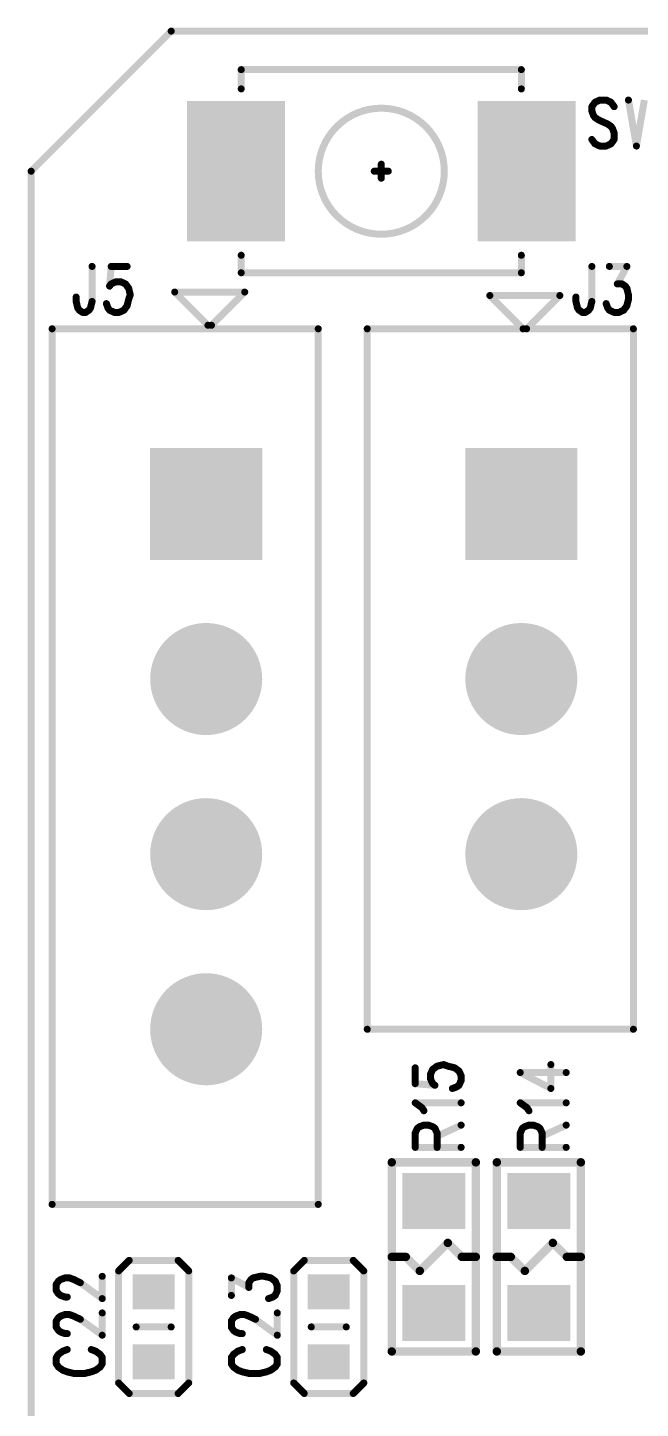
# Model space of a CAD drawing. Extents: x 100 to 126.1, y 97.2 to 170.
# Drawn here: x 99.95 to 108.7, y 150.34 to 170.05 of the extents above; entities that cross this region are included whole.
import ezdxf

# ---------------------------------------------------------------- set-up
doc = ezdxf.new("R2010")
doc.units = 0
doc.layers.get('0').update_dxf_attribs({"linetype": 'CONTINUOUS'})
doc.layers.add('MASK-TOP_PHO', color=10, linetype='CONTINUOUS')
doc.layers.add('SILK-TOP_PHO', color=9, linetype='CONTINUOUS')

# ---------------------------------------------------------------- blocks, each defined once
blk = doc.blocks.new('ROUND_1')
at = {"const_width": 0.050038}
blk.add_lwpolyline([(-0.025018, 0, 1), (0.025018, 0, 1)], format="xyb", close=True, dxfattribs=at)
blk = doc.blocks.new('ROUND_114')
at = {"const_width": 0.059944}
blk.add_lwpolyline([(-0.029972, 0, 1), (0.029972, 0, 1)], format="xyb", close=True, dxfattribs=at)
blk = doc.blocks.new('SQUARE_28')
blk.add_solid([(0.799972, 0.799972), (0.799972, -0.799972), (-0.799972, 0.799972), (-0.799972, -0.799972)])
blk = doc.blocks.new('ROUND_49')
at = {"const_width": 0.799972}
blk.add_lwpolyline([(-0.399986, 0, 1), (0.399986, 0, 1)], format="xyb", close=True, dxfattribs=at)
blk = doc.blocks.new('SQUARE_16')
blk.add_solid([(0.250062, 0.250062), (0.250062, -0.250062), (-0.250062, 0.250062), (-0.250062, -0.250062)])
blk = doc.blocks.new('SQUARE_132')
blk.add_solid([(0.700024, 0.700024), (0.700024, -0.700024), (-0.700024, 0.700024), (-0.700024, -0.700024)])
blk = doc.blocks.new('SQUARE_161')
blk.add_solid([(0.40005, 0.40005), (0.40005, -0.40005), (-0.40005, 0.40005), (-0.40005, -0.40005)])

msp = doc.modelspace()

# ---------------------------------------------------------------- linework, layer by layer
at = {"layer": 'MASK-TOP_PHO'}
for points, const_width in [([(102.00005, 169.999914), (100.000054, 167.999918)], 0.100076), ([(124.000006, 169.999914), (102.00005, 169.999914)], 0.100076), ([(102.925118, 167.699944), (102.925118, 168.299892)], 1.400048), ([(107.07497, 167.699944), (107.07497, 168.299892)], 1.400048), ([(100.000054, 167.999918), (100.000054, 102.00005)], 0.100076), ([(105.700068, 153.299922), (105.79989, 153.299922)], 0.8001), ([(107.199938, 153.299922), (107.300014, 153.299922)], 0.8001), ([(101.799898, 151.99995), (101.700076, 151.99995)], 0.500124), ([(104.30002, 151.99995), (104.199944, 151.99995)], 0.500124), ([(105.700068, 151.699976), (105.79989, 151.699976)], 0.8001), ([(107.199938, 151.699976), (107.300014, 151.699976)], 0.8001), ([(101.799898, 150.999952), (101.700076, 150.999952)], 0.500124), ([(104.30002, 150.999952), (104.199944, 150.999952)], 0.500124)]:
    msp.add_lwpolyline(points, dxfattribs=dict(at, const_width=const_width))
at = {"layer": 'SILK-TOP_PHO'}
for points, const_width in [([(102.00005, 169.999914), (100.000054, 167.999918)], 0.100076), ([(124.000006, 169.999914), (102.00005, 169.999914)], 0.100076), ([(103.000048, 169.174922), (103.000048, 169.450004)], 0.100076), ([(103.000048, 169.450004), (107.00004, 169.450004)], 0.100076), ([(107.00004, 169.450004), (107.00004, 169.174922)], 0.100076), ([(108.052362, 168.984422), (108.006896, 168.921938)], 0.100076), ([(108.006896, 168.921938), (108.006896, 168.859454)], 0.100076), ([(108.120434, 169.015664), (108.052362, 168.984422)], 0.100076), ([(108.211366, 169.015664), (108.120434, 169.015664)], 0.100076), ([(108.279438, 168.984422), (108.211366, 169.015664)], 0.100076), ([(108.324904, 168.921938), (108.279438, 168.984422)], 0.100076), ([(108.529628, 169.015664), (108.643166, 168.359328)], 0.100076), ([(108.756704, 169.015664), (108.643166, 168.359328)], 0.100076), ([(108.006896, 168.859454), (108.029502, 168.79697)], 0.100076), ([(108.029502, 168.79697), (108.052362, 168.765728)], 0.100076), ([(108.052362, 168.765728), (108.097828, 168.734486)], 0.100076), ([(108.097828, 168.734486), (108.233972, 168.672002)], 0.100076), ([(108.233972, 168.672002), (108.279438, 168.640506)], 0.100076), ([(108.279438, 168.640506), (108.302298, 168.609264)], 0.100076), ([(108.302298, 168.609264), (108.324904, 168.54678)], 0.100076), ([(108.324904, 168.54678), (108.324904, 168.453054)], 0.100076), ([(108.052362, 168.39057), (108.006896, 168.453054)], 0.100076), ([(108.120434, 168.359328), (108.052362, 168.39057)], 0.100076), ([(108.211366, 168.359328), (108.120434, 168.359328)], 0.100076), ([(108.279438, 168.39057), (108.211366, 168.359328)], 0.100076), ([(108.324904, 168.453054), (108.279438, 168.39057)], 0.100076), ([(105.000044, 168.099994), (105.000044, 167.900096)], 0.100076), ([(100.000054, 167.999918), (100.000054, 102.00005)], 0.100076), ([(104.899968, 167.999918), (105.10012, 167.999918)], 0.100076), ([(103.000048, 166.800022), (103.000048, 166.550086)], 0.100076), ([(107.00004, 166.550086), (107.00004, 166.800022)], 0.100076), ([(100.870512, 166.64051), (100.870512, 166.140638)], 0.100076), ([(101.143308, 166.64051), (101.120448, 166.359332)], 0.100076), ([(101.370384, 166.64051), (101.143308, 166.64051)], 0.100076), ([(103.000048, 166.550086), (107.00004, 166.550086)], 0.100076), ([(108.006896, 166.64051), (108.006896, 166.140638)], 0.100076), ([(108.256832, 166.64051), (108.506768, 166.64051)], 0.100076), ([(108.506768, 166.64051), (108.37037, 166.390574)], 0.100076), ([(101.120448, 166.359332), (101.143308, 166.390574)], 0.100076), ([(101.143308, 166.390574), (101.21138, 166.421816)], 0.100076), ([(101.21138, 166.421816), (101.279452, 166.421816)], 0.100076), ([(101.279452, 166.421816), (101.347778, 166.390574)], 0.100076), ([(101.347778, 166.390574), (101.393244, 166.32809)], 0.100076), ([(101.393244, 166.32809), (101.41585, 166.234364)], 0.100076), ([(108.37037, 166.390574), (108.438696, 166.390574)], 0.100076), ([(108.438696, 166.390574), (108.484162, 166.359332)], 0.100076), ([(108.484162, 166.359332), (108.506768, 166.32809)], 0.100076), ([(108.506768, 166.32809), (108.529628, 166.234364)], 0.100076), ([(100.643182, 166.140638), (100.643182, 166.203122)], 0.100076), ([(100.665788, 166.046912), (100.643182, 166.140638)], 0.100076), ([(100.870512, 166.140638), (100.847652, 166.046912)], 0.100076), ([(101.393244, 166.17188), (101.370384, 166.078154)], 0.100076), ([(101.41585, 166.234364), (101.393244, 166.17188)], 0.100076), ([(102.525068, 165.800024), (102.050088, 166.275004)], 0.100076), ([(102.050088, 166.275004), (103.050086, 166.275004)], 0.100076), ([(103.050086, 166.275004), (102.575106, 165.800024)], 0.100076), ([(107.024932, 165.749986), (106.549952, 166.224966)], 0.100076), ([(106.549952, 166.224966), (107.54995, 166.224966)], 0.100076), ([(107.54995, 166.224966), (107.07497, 165.749986)], 0.100076), ([(107.779566, 166.140638), (107.779566, 166.203122)], 0.100076), ([(107.802172, 166.046912), (107.779566, 166.140638)], 0.100076), ([(108.006896, 166.140638), (107.984036, 166.046912)], 0.100076), ([(108.529628, 166.17188), (108.506768, 166.078154)], 0.100076), ([(108.529628, 166.234364), (108.529628, 166.17188)], 0.100076), ([(100.688648, 166.01567), (100.665788, 166.046912)], 0.100076), ([(100.734114, 165.984428), (100.688648, 166.01567)], 0.100076), ([(100.77958, 165.984428), (100.734114, 165.984428)], 0.100076), ([(100.825046, 166.01567), (100.77958, 165.984428)], 0.100076), ([(100.847652, 166.046912), (100.825046, 166.01567)], 0.100076), ([(101.097842, 166.046912), (101.074982, 166.109396)], 0.100076), ([(101.120448, 166.01567), (101.097842, 166.046912)], 0.100076), ([(101.18852, 165.984428), (101.120448, 166.01567)], 0.100076), ([(101.256846, 165.984428), (101.18852, 165.984428)], 0.100076), ([(101.324918, 166.01567), (101.256846, 165.984428)], 0.100076), ([(101.370384, 166.078154), (101.324918, 166.01567)], 0.100076), ([(107.825032, 166.01567), (107.802172, 166.046912)], 0.100076), ([(107.870498, 165.984428), (107.825032, 166.01567)], 0.100076), ([(107.915964, 165.984428), (107.870498, 165.984428)], 0.100076), ([(107.96143, 166.01567), (107.915964, 165.984428)], 0.100076), ([(107.984036, 166.046912), (107.96143, 166.01567)], 0.100076), ([(108.233972, 166.046912), (108.211366, 166.109396)], 0.100076), ([(108.256832, 166.01567), (108.233972, 166.046912)], 0.100076), ([(108.324904, 165.984428), (108.256832, 166.01567)], 0.100076), ([(108.39323, 165.984428), (108.324904, 165.984428)], 0.100076), ([(108.461302, 166.01567), (108.39323, 165.984428)], 0.100076), ([(108.506768, 166.078154), (108.461302, 166.01567)], 0.100076), ([(100.300028, 165.749986), (104.100122, 165.749986)], 0.100076), ([(100.300028, 153.249884), (100.300028, 165.749986)], 0.100076), ([(104.100122, 165.749986), (104.100122, 153.249884)], 0.100076), ([(104.799892, 165.749986), (108.599986, 165.749986)], 0.100076), ([(104.799892, 155.750006), (104.799892, 165.749986)], 0.100076), ([(108.599986, 165.749986), (108.599986, 155.750006)], 0.100076), ([(108.599986, 155.750006), (104.799892, 155.750006)], 0.100076), ([(105.484422, 155.200096), (105.484422, 154.972766)], 0.100076), ([(105.703116, 155.109164), (105.734358, 155.177236)], 0.100076), ([(105.703116, 155.040838), (105.703116, 155.109164)], 0.100076), ([(105.734358, 155.177236), (105.796842, 155.222702)], 0.100076), ([(105.796842, 155.222702), (105.890568, 155.245562)], 0.100076), ([(105.890568, 155.245562), (105.953052, 155.222702)], 0.100076), ([(105.953052, 155.222702), (106.046778, 155.200096)], 0.100076), ([(106.046778, 155.200096), (106.109262, 155.15463)], 0.100076), ([(106.109262, 155.15463), (106.140504, 155.086304)], 0.100076), ([(106.984292, 155.13177), (107.421934, 154.90444)], 0.100076), ([(106.984292, 155.13177), (107.640628, 155.13177)], 0.100076), ([(107.421934, 154.90444), (107.421934, 155.245562)], 0.100076), ([(105.484422, 154.972766), (105.7656, 154.949906)], 0.100076), ([(105.734358, 154.972766), (105.703116, 155.040838)], 0.100076), ([(105.7656, 154.949906), (105.734358, 154.972766)], 0.100076), ([(106.07802, 154.9273), (106.015536, 154.90444)], 0.100076), ([(106.109262, 154.949906), (106.07802, 154.9273)], 0.100076), ([(106.140504, 155.018232), (106.109262, 154.949906)], 0.100076), ([(106.140504, 155.086304), (106.140504, 155.018232)], 0.100076), ([(105.578148, 154.631898), (105.484422, 154.69997)], 0.100076), ([(105.484422, 154.69997), (106.140504, 154.69997)], 0.100076), ([(107.078018, 154.631898), (106.984292, 154.69997)], 0.100076), ([(106.984292, 154.69997), (107.640628, 154.69997)], 0.100076), ([(105.60939, 154.586432), (105.578148, 154.631898)], 0.100076), ([(107.10926, 154.586432), (107.078018, 154.631898)], 0.100076), ([(105.484422, 154.26817), (105.515664, 154.336242)], 0.100076), ([(105.515664, 154.336242), (105.546906, 154.359102)], 0.100076), ([(105.546906, 154.359102), (105.60939, 154.381708)], 0.100076), ([(105.60939, 154.381708), (105.671874, 154.381708)], 0.100076), ([(105.671874, 154.381708), (105.734358, 154.359102)], 0.100076), ([(105.734358, 154.359102), (105.7656, 154.336242)], 0.100076), ([(105.7656, 154.336242), (105.796842, 154.26817)], 0.100076), ([(105.796842, 154.222704), (106.140504, 154.381708)], 0.100076), ([(106.984292, 154.26817), (107.015534, 154.336242)], 0.100076), ([(107.015534, 154.336242), (107.046776, 154.359102)], 0.100076), ([(107.046776, 154.359102), (107.10926, 154.381708)], 0.100076), ([(107.10926, 154.381708), (107.171998, 154.381708)], 0.100076), ([(107.171998, 154.381708), (107.234482, 154.359102)], 0.100076), ([(107.234482, 154.359102), (107.265724, 154.336242)], 0.100076), ([(107.265724, 154.336242), (107.296966, 154.26817)], 0.100076), ([(107.296966, 154.222704), (107.640628, 154.381708)], 0.100076), ([(105.484422, 154.0637), (105.484422, 154.26817)], 0.100076), ([(105.796842, 154.26817), (105.796842, 154.0637)], 0.100076), ([(106.984292, 154.0637), (106.984292, 154.26817)], 0.100076), ([(107.296966, 154.26817), (107.296966, 154.0637)], 0.100076), ([(105.484422, 154.0637), (106.140504, 154.0637)], 0.100076), ([(106.984292, 154.0637), (107.640628, 154.0637)], 0.100076), ([(105.149904, 151.150066), (105.149904, 153.850086)], 0.119888), ([(105.149904, 153.850086), (106.350054, 153.850086)], 0.119888), ([(106.350054, 153.850086), (106.350054, 151.150066)], 0.119888), ([(106.650028, 151.150066), (106.650028, 153.850086)], 0.119888), ([(106.650028, 153.850086), (107.849924, 153.850086)], 0.119888), ([(107.849924, 153.850086), (107.849924, 151.150066)], 0.119888), ([(104.100122, 153.249884), (100.300028, 153.249884)], 0.100076), ([(105.950004, 152.699974), (105.549954, 152.299924)], 0.119888), ([(106.149902, 152.500076), (105.950004, 152.699974)], 0.119888), ([(107.449874, 152.699974), (107.050078, 152.299924)], 0.119888), ([(107.650026, 152.500076), (107.449874, 152.699974)], 0.119888), ([(101.400102, 152.450038), (101.249988, 152.299924)], 0.100076), ([(102.100126, 152.450038), (101.400102, 152.450038)], 0.100076), ([(102.249986, 152.299924), (102.100126, 152.450038)], 0.100076), ([(103.89997, 152.450038), (103.75011, 152.299924)], 0.100076), ([(104.599994, 152.450038), (103.89997, 152.450038)], 0.100076), ([(104.750108, 152.299924), (104.599994, 152.450038)], 0.100076), ([(105.350056, 152.500076), (105.149904, 152.500076)], 0.119888), ([(105.549954, 152.299924), (105.350056, 152.500076)], 0.119888), ([(106.350054, 152.500076), (106.149902, 152.500076)], 0.119888), ([(106.849926, 152.500076), (106.650028, 152.500076)], 0.119888), ([(107.050078, 152.299924), (106.849926, 152.500076)], 0.119888), ([(107.849924, 152.500076), (107.650026, 152.500076)], 0.119888), ([(100.359464, 152.10917), (100.390706, 152.154636)], 0.100076), ([(100.390706, 152.154636), (100.421948, 152.177242)], 0.100076), ([(100.421948, 152.177242), (100.484432, 152.200102)], 0.100076), ([(100.484432, 152.200102), (100.546916, 152.200102)], 0.100076), ([(100.546916, 152.200102), (100.6094, 152.177242)], 0.100076), ([(100.6094, 152.177242), (100.703126, 152.131776)], 0.100076), ([(100.703126, 152.131776), (101.015546, 151.904446)], 0.100076), ([(101.015546, 151.904446), (101.015546, 152.222708)], 0.100076), ([(101.249988, 152.299924), (101.249988, 150.699978)], 0.100076), ([(102.249986, 150.699978), (102.249986, 152.299924)], 0.100076), ([(102.859332, 151.949912), (102.859332, 152.200102)], 0.100076), ([(102.859332, 152.200102), (103.109268, 152.063704)], 0.100076), ([(103.109268, 152.131776), (103.14051, 152.177242)], 0.100076), ([(103.109268, 152.063704), (103.109268, 152.131776)], 0.100076), ([(103.14051, 152.177242), (103.171752, 152.200102)], 0.100076), ([(103.171752, 152.200102), (103.265732, 152.222708)], 0.100076), ([(103.265732, 152.222708), (103.328216, 152.222708)], 0.100076), ([(103.328216, 152.222708), (103.421942, 152.200102)], 0.100076), ([(103.421942, 152.200102), (103.484426, 152.154636)], 0.100076), ([(103.484426, 152.154636), (103.515668, 152.08631)], 0.100076), ([(103.75011, 152.299924), (103.75011, 150.699978)], 0.100076), ([(104.750108, 150.699978), (104.750108, 152.299924)], 0.100076), ([(100.359464, 152.018238), (100.359464, 152.10917)], 0.100076), ([(100.390706, 151.972772), (100.359464, 152.018238)], 0.100076), ([(100.421948, 151.949912), (100.390706, 151.972772)], 0.100076), ([(100.484432, 151.927306), (100.421948, 151.949912)], 0.100076), ([(103.484426, 151.949912), (103.453184, 151.927306)], 0.100076), ([(103.515668, 152.018238), (103.484426, 151.949912)], 0.100076), ([(103.515668, 152.08631), (103.515668, 152.018238)], 0.100076), ([(100.515674, 151.927306), (100.484432, 151.927306)], 0.100076), ([(103.453184, 151.927306), (103.3907, 151.904446)], 0.100076), ([(100.359464, 151.586438), (100.390706, 151.631904)], 0.100076), ([(100.359464, 151.495506), (100.359464, 151.586438)], 0.100076), ([(100.390706, 151.631904), (100.421948, 151.65451)], 0.100076), ([(100.421948, 151.65451), (100.484432, 151.67737)], 0.100076), ([(100.484432, 151.67737), (100.546916, 151.67737)], 0.100076), ([(100.546916, 151.67737), (100.6094, 151.65451)], 0.100076), ([(100.6094, 151.65451), (100.703126, 151.609044)], 0.100076), ([(100.703126, 151.609044), (101.015546, 151.381714)], 0.100076), ([(101.015546, 151.381714), (101.015546, 151.699976)], 0.100076), ([(102.859332, 151.586438), (102.890574, 151.631904)], 0.100076), ([(102.859332, 151.495506), (102.859332, 151.586438)], 0.100076), ([(102.890574, 151.631904), (102.921816, 151.65451)], 0.100076), ([(102.921816, 151.65451), (102.9843, 151.67737)], 0.100076), ([(102.9843, 151.67737), (103.046784, 151.67737)], 0.100076), ([(103.046784, 151.67737), (103.109268, 151.65451)], 0.100076), ([(103.109268, 151.65451), (103.203248, 151.609044)], 0.100076), ([(103.203248, 151.609044), (103.515668, 151.381714)], 0.100076), ([(103.515668, 151.381714), (103.515668, 151.699976)], 0.100076), ([(100.390706, 151.45004), (100.359464, 151.495506)], 0.100076), ([(100.421948, 151.42718), (100.390706, 151.45004)], 0.100076), ([(100.484432, 151.404574), (100.421948, 151.42718)], 0.100076), ([(100.515674, 151.404574), (100.484432, 151.404574)], 0.100076), ([(102.00005, 151.500078), (101.499924, 151.500078)], 0.100076), ([(102.890574, 151.45004), (102.859332, 151.495506)], 0.100076), ([(102.921816, 151.42718), (102.890574, 151.45004)], 0.100076), ([(102.9843, 151.404574), (102.921816, 151.42718)], 0.100076), ([(103.015542, 151.404574), (102.9843, 151.404574)], 0.100076), ([(104.499918, 151.500078), (104.000046, 151.500078)], 0.100076), ([(100.45319, 151.154638), (100.390706, 151.109172)], 0.100076), ([(100.515674, 151.177244), (100.45319, 151.154638)], 0.100076), ([(100.92182, 151.154638), (100.859336, 151.177244)], 0.100076), ([(100.984304, 151.109172), (100.92182, 151.154638)], 0.100076), ([(102.953058, 151.154638), (102.890574, 151.109172)], 0.100076), ([(103.015542, 151.177244), (102.953058, 151.154638)], 0.100076), ([(103.421942, 151.154638), (103.359458, 151.177244)], 0.100076), ([(103.484426, 151.109172), (103.421942, 151.154638)], 0.100076), ([(106.350054, 151.150066), (105.149904, 151.150066)], 0.119888), ([(107.849924, 151.150066), (106.650028, 151.150066)], 0.119888), ([(100.390706, 151.109172), (100.359464, 151.063706)], 0.100076), ([(100.359464, 151.063706), (100.359464, 150.972774)], 0.100076), ([(100.359464, 150.972774), (100.390706, 150.927308)], 0.100076), ([(101.015546, 151.063706), (100.984304, 151.109172)], 0.100076), ([(100.984304, 150.927308), (101.015546, 150.972774)], 0.100076), ([(101.015546, 150.972774), (101.015546, 151.063706)], 0.100076), ([(102.890574, 151.109172), (102.859332, 151.063706)], 0.100076), ([(102.859332, 151.063706), (102.859332, 150.972774)], 0.100076), ([(102.859332, 150.972774), (102.890574, 150.927308)], 0.100076), ([(103.515668, 151.063706), (103.484426, 151.109172)], 0.100076), ([(103.484426, 150.927308), (103.515668, 150.972774)], 0.100076), ([(103.515668, 150.972774), (103.515668, 151.063706)], 0.100076), ([(100.390706, 150.927308), (100.45319, 150.881842)], 0.100076), ([(100.45319, 150.881842), (100.515674, 150.858982)], 0.100076), ([(100.515674, 150.858982), (100.6094, 150.836376)], 0.100076), ([(100.6094, 150.836376), (100.76561, 150.836376)], 0.100076), ([(100.76561, 150.836376), (100.859336, 150.858982)], 0.100076), ([(100.859336, 150.858982), (100.92182, 150.881842)], 0.100076), ([(100.92182, 150.881842), (100.984304, 150.927308)], 0.100076), ([(102.890574, 150.927308), (102.953058, 150.881842)], 0.100076), ([(102.953058, 150.881842), (103.015542, 150.858982)], 0.100076), ([(103.015542, 150.858982), (103.109268, 150.836376)], 0.100076), ([(103.109268, 150.836376), (103.265732, 150.836376)], 0.100076), ([(103.265732, 150.836376), (103.359458, 150.858982)], 0.100076), ([(103.359458, 150.858982), (103.421942, 150.881842)], 0.100076), ([(103.421942, 150.881842), (103.484426, 150.927308)], 0.100076), ([(101.249988, 150.699978), (101.400102, 150.550118)], 0.100076), ([(102.100126, 150.550118), (102.249986, 150.699978)], 0.100076), ([(103.75011, 150.699978), (103.89997, 150.550118)], 0.100076), ([(104.599994, 150.550118), (104.750108, 150.699978)], 0.100076), ([(101.400102, 150.550118), (102.100126, 150.550118)], 0.100076), ([(103.89997, 150.550118), (104.599994, 150.550118)], 0.100076)]:
    msp.add_lwpolyline(points, dxfattribs=dict(at, const_width=const_width))
at = {"layer": 'SILK-TOP_PHO', "const_width": 0.100076}
msp.add_lwpolyline([(104.100122, 167.999918, 1), (105.899966, 167.999918, 1)], format="xyb", close=True, dxfattribs=at)

# ---------------------------------------------------------------- block references
at = {"layer": 'MASK-TOP_PHO'}
for name, p in [('ROUND_1', (102.00005, 169.999914)), ('SQUARE_132', (102.925118, 168.299892)), ('SQUARE_132', (107.07497, 168.299892)), ('SQUARE_132', (102.925118, 167.699944)), ('SQUARE_132', (107.07497, 167.699944)), ('ROUND_1', (100.000054, 167.999918)), ('SQUARE_28', (102.499922, 163.250118)), ('SQUARE_28', (107.00004, 163.250118)), ('ROUND_49', (102.499922, 160.749996)), ('ROUND_49', (107.00004, 160.749996)), ('ROUND_49', (102.499922, 158.249874)), ('ROUND_49', (107.00004, 158.249874)), ('ROUND_49', (102.499922, 155.750006)), ('SQUARE_161', (105.700068, 153.299922)), ('SQUARE_161', (105.79989, 153.299922)), ('SQUARE_161', (107.199938, 153.299922)), ('SQUARE_161', (107.300014, 153.299922)), ('SQUARE_16', (101.700076, 151.99995)), ('SQUARE_16', (101.799898, 151.99995)), ('SQUARE_16', (104.199944, 151.99995)), ('SQUARE_16', (104.30002, 151.99995)), ('SQUARE_161', (105.700068, 151.699976)), ('SQUARE_161', (105.79989, 151.699976)), ('SQUARE_161', (107.199938, 151.699976)), ('SQUARE_161', (107.300014, 151.699976)), ('SQUARE_16', (101.700076, 150.999952)), ('SQUARE_16', (101.799898, 150.999952)), ('SQUARE_16', (104.199944, 150.999952)), ('SQUARE_16', (104.30002, 150.999952))]:
    msp.add_blockref(name, p, dxfattribs=at)
at = {"layer": 'SILK-TOP_PHO'}
for name, p in [('ROUND_1', (102.00005, 169.999914)), ('ROUND_1', (103.000048, 169.450004)), ('ROUND_1', (107.00004, 169.450004)), ('ROUND_1', (103.000048, 169.174922)), ('ROUND_1', (107.00004, 169.174922)), ('ROUND_1', (108.006896, 168.921938)), ('ROUND_1', (108.052362, 168.984422)), ('ROUND_1', (108.120434, 169.015664)), ('ROUND_1', (108.211366, 169.015664)), ('ROUND_1', (108.279438, 168.984422)), ('ROUND_1', (108.324904, 168.921938)), ('ROUND_1', (108.529628, 169.015664)), ('ROUND_1', (108.006896, 168.859454)), ('ROUND_1', (108.029502, 168.79697)), ('ROUND_1', (108.052362, 168.765728)), ('ROUND_1', (108.097828, 168.734486)), ('ROUND_1', (108.233972, 168.672002)), ('ROUND_1', (108.233972, 168.672002)), ('ROUND_1', (108.279438, 168.640506)), ('ROUND_1', (108.302298, 168.609264)), ('ROUND_1', (108.324904, 168.54678)), ('ROUND_1', (108.006896, 168.453054)), ('ROUND_1', (108.052362, 168.39057)), ('ROUND_1', (108.120434, 168.359328)), ('ROUND_1', (108.211366, 168.359328)), ('ROUND_1', (108.279438, 168.39057)), ('ROUND_1', (108.324904, 168.453054)), ('ROUND_1', (108.643166, 168.359328)), ('ROUND_1', (108.643166, 168.359328)), ('ROUND_1', (105.000044, 168.099994)), ('ROUND_1', (100.000054, 167.999918)), ('ROUND_1', (104.899968, 167.999918)), ('ROUND_1', (105.10012, 167.999918)), ('ROUND_1', (105.000044, 167.900096)), ('ROUND_1', (103.000048, 166.800022)), ('ROUND_1', (107.00004, 166.800022)), ('ROUND_1', (100.870512, 166.64051)), ('ROUND_1', (101.143308, 166.64051)), ('ROUND_1', (101.370384, 166.64051)), ('ROUND_1', (103.000048, 166.550086)), ('ROUND_1', (107.00004, 166.550086)), ('ROUND_1', (108.006896, 166.64051)), ('ROUND_1', (108.256832, 166.64051)), ('ROUND_1', (108.506768, 166.64051)), ('ROUND_1', (101.120448, 166.359332)), ('ROUND_1', (101.143308, 166.390574)), ('ROUND_1', (101.21138, 166.421816)), ('ROUND_1', (101.279452, 166.421816)), ('ROUND_1', (101.347778, 166.390574)), ('ROUND_1', (101.393244, 166.32809)), ('ROUND_1', (108.37037, 166.390574)), ('ROUND_1', (108.438696, 166.390574)), ('ROUND_1', (108.484162, 166.359332)), ('ROUND_1', (108.506768, 166.32809)), ('ROUND_1', (100.643182, 166.203122)), ('ROUND_1', (100.643182, 166.140638)), ('ROUND_1', (100.870512, 166.140638)), ('ROUND_1', (101.393244, 166.17188)), ('ROUND_1', (101.41585, 166.234364)), ('ROUND_1', (102.050088, 166.275004)), ('ROUND_1', (103.050086, 166.275004)), ('ROUND_1', (106.549952, 166.224966)), ('ROUND_1', (107.54995, 166.224966)), ('ROUND_1', (107.779566, 166.203122)), ('ROUND_1', (107.779566, 166.140638)), ('ROUND_1', (108.006896, 166.140638)), ('ROUND_1', (108.529628, 166.234364)), ('ROUND_1', (108.529628, 166.17188)), ('ROUND_1', (100.665788, 166.046912)), ('ROUND_1', (100.688648, 166.01567)), ('ROUND_1', (100.734114, 165.984428)), ('ROUND_1', (100.77958, 165.984428)), ('ROUND_1', (100.825046, 166.01567)), ('ROUND_1', (100.847652, 166.046912)), ('ROUND_1', (101.074982, 166.109396)), ('ROUND_1', (101.097842, 166.046912)), ('ROUND_1', (101.120448, 166.01567)), ('ROUND_1', (101.18852, 165.984428)), ('ROUND_1', (101.256846, 165.984428)), ('ROUND_1', (101.324918, 166.01567)), ('ROUND_1', (101.370384, 166.078154)), ('ROUND_1', (107.802172, 166.046912)), ('ROUND_1', (107.825032, 166.01567)), ('ROUND_1', (107.870498, 165.984428)), ('ROUND_1', (107.915964, 165.984428)), ('ROUND_1', (107.96143, 166.01567)), ('ROUND_1', (107.984036, 166.046912)), ('ROUND_1', (108.211366, 166.109396)), ('ROUND_1', (108.233972, 166.046912)), ('ROUND_1', (108.256832, 166.01567)), ('ROUND_1', (108.324904, 165.984428)), ('ROUND_1', (108.39323, 165.984428)), ('ROUND_1', (108.461302, 166.01567)), ('ROUND_1', (108.506768, 166.078154)), ('ROUND_1', (100.300028, 165.749986)), ('ROUND_1', (100.300028, 165.749986)), ('ROUND_1', (102.525068, 165.800024)), ('ROUND_1', (102.575106, 165.800024)), ('ROUND_1', (104.100122, 165.749986)), ('ROUND_1', (104.799892, 165.749986)), ('ROUND_1', (104.799892, 165.749986)), ('ROUND_1', (107.024932, 165.749986)), ('ROUND_1', (107.07497, 165.749986)), ('ROUND_1', (108.599986, 165.749986)), ('ROUND_1', (104.799892, 155.750006)), ('ROUND_1', (108.599986, 155.750006)), ('ROUND_1', (105.484422, 155.200096)), ('ROUND_1', (105.703116, 155.109164)), ('ROUND_1', (105.734358, 155.177236)), ('ROUND_1', (105.796842, 155.222702)), ('ROUND_1', (105.890568, 155.245562)), ('ROUND_1', (105.953052, 155.222702)), ('ROUND_1', (106.046778, 155.200096)), ('ROUND_1', (106.109262, 155.15463)), ('ROUND_1', (106.984292, 155.13177)), ('ROUND_1', (106.984292, 155.13177)), ('ROUND_1', (107.421934, 155.245562)), ('ROUND_1', (107.640628, 155.13177)), ('ROUND_1', (105.484422, 154.972766)), ('ROUND_1', (105.703116, 155.040838)), ('ROUND_1', (105.734358, 154.972766)), ('ROUND_1', (105.7656, 154.949906)), ('ROUND_1', (106.015536, 154.90444)), ('ROUND_1', (106.07802, 154.9273)), ('ROUND_1', (106.109262, 154.949906)), ('ROUND_1', (106.140504, 155.086304)), ('ROUND_1', (106.140504, 155.018232)), ('ROUND_1', (107.421934, 154.90444)), ('ROUND_1', (105.484422, 154.69997)), ('ROUND_1', (106.140504, 154.69997)), ('ROUND_1', (106.984292, 154.69997)), ('ROUND_1', (107.640628, 154.69997)), ('ROUND_1', (105.578148, 154.631898)), ('ROUND_1', (105.60939, 154.586432)), ('ROUND_1', (107.078018, 154.631898)), ('ROUND_1', (107.10926, 154.586432)), ('ROUND_1', (105.515664, 154.336242)), ('ROUND_1', (105.546906, 154.359102)), ('ROUND_1', (105.60939, 154.381708)), ('ROUND_1', (105.671874, 154.381708)), ('ROUND_1', (105.734358, 154.359102)), ('ROUND_1', (105.7656, 154.336242)), ('ROUND_1', (106.140504, 154.381708)), ('ROUND_1', (107.015534, 154.336242)), ('ROUND_1', (107.046776, 154.359102)), ('ROUND_1', (107.10926, 154.381708)), ('ROUND_1', (107.171998, 154.381708)), ('ROUND_1', (107.234482, 154.359102)), ('ROUND_1', (107.265724, 154.336242)), ('ROUND_1', (107.640628, 154.381708)), ('ROUND_1', (105.484422, 154.26817)), ('ROUND_1', (105.796842, 154.26817)), ('ROUND_1', (105.796842, 154.222704)), ('ROUND_1', (106.984292, 154.26817)), ('ROUND_1', (107.296966, 154.26817)), ('ROUND_1', (107.296966, 154.222704)), ('ROUND_1', (105.484422, 154.0637)), ('ROUND_1', (105.484422, 154.0637)), ('ROUND_1', (105.796842, 154.0637)), ('ROUND_1', (106.140504, 154.0637)), ('ROUND_1', (106.984292, 154.0637)), ('ROUND_1', (106.984292, 154.0637)), ('ROUND_1', (107.296966, 154.0637)), ('ROUND_1', (107.640628, 154.0637)), ('ROUND_114', (105.149904, 153.850086)), ('ROUND_114', (106.350054, 153.850086)), ('ROUND_114', (106.350054, 153.850086)), ('ROUND_114', (106.650028, 153.850086)), ('ROUND_114', (107.849924, 153.850086)), ('ROUND_114', (107.849924, 153.850086)), ('ROUND_1', (100.300028, 153.249884)), ('ROUND_1', (104.100122, 153.249884)), ('ROUND_114', (105.950004, 152.699974)), ('ROUND_114', (107.449874, 152.699974)), ('ROUND_1', (101.400102, 152.450038)), ('ROUND_1', (102.100126, 152.450038)), ('ROUND_1', (103.89997, 152.450038)), ('ROUND_1', (104.599994, 152.450038)), ('ROUND_114', (105.149904, 152.500076)), ('ROUND_114', (105.350056, 152.500076)), ('ROUND_114', (106.149902, 152.500076)), ('ROUND_114', (106.350054, 152.500076)), ('ROUND_114', (106.650028, 152.500076)), ('ROUND_114', (106.849926, 152.500076)), ('ROUND_114', (107.650026, 152.500076)), ('ROUND_114', (107.849924, 152.500076)), ('ROUND_1', (100.390706, 152.154636)), ('ROUND_1', (100.421948, 152.177242)), ('ROUND_1', (100.484432, 152.200102)), ('ROUND_1', (100.546916, 152.200102)), ('ROUND_1', (100.6094, 152.177242)), ('ROUND_1', (100.703126, 152.131776)), ('ROUND_1', (101.015546, 152.222708)), ('ROUND_1', (101.249988, 152.299924)), ('ROUND_1', (102.249986, 152.299924)), ('ROUND_1', (102.859332, 152.200102)), ('ROUND_1', (103.109268, 152.131776)), ('ROUND_1', (103.14051, 152.177242)), ('ROUND_1', (103.171752, 152.200102)), ('ROUND_1', (103.265732, 152.222708)), ('ROUND_1', (103.328216, 152.222708)), ('ROUND_1', (103.421942, 152.200102)), ('ROUND_1', (103.484426, 152.154636)), ('ROUND_1', (103.75011, 152.299924)), ('ROUND_1', (104.750108, 152.299924)), ('ROUND_114', (105.549954, 152.299924)), ('ROUND_114', (107.050078, 152.299924)), ('ROUND_1', (100.359464, 152.10917)), ('ROUND_1', (100.359464, 152.018238)), ('ROUND_1', (100.390706, 151.972772)), ('ROUND_1', (100.421948, 151.949912)), ('ROUND_1', (102.859332, 151.949912)), ('ROUND_1', (103.109268, 152.063704)), ('ROUND_1', (103.484426, 151.949912)), ('ROUND_1', (103.515668, 152.08631)), ('ROUND_1', (103.515668, 152.018238)), ('ROUND_1', (100.484432, 151.927306)), ('ROUND_1', (100.515674, 151.927306)), ('ROUND_1', (101.015546, 151.904446)), ('ROUND_1', (103.3907, 151.904446)), ('ROUND_1', (103.453184, 151.927306)), ('ROUND_1', (100.359464, 151.586438)), ('ROUND_1', (100.390706, 151.631904)), ('ROUND_1', (100.421948, 151.65451)), ('ROUND_1', (100.484432, 151.67737)), ('ROUND_1', (100.546916, 151.67737)), ('ROUND_1', (100.6094, 151.65451)), ('ROUND_1', (100.703126, 151.609044)), ('ROUND_1', (101.015546, 151.699976)), ('ROUND_1', (102.859332, 151.586438)), ('ROUND_1', (102.890574, 151.631904)), ('ROUND_1', (102.921816, 151.65451)), ('ROUND_1', (102.9843, 151.67737)), ('ROUND_1', (103.046784, 151.67737)), ('ROUND_1', (103.109268, 151.65451)), ('ROUND_1', (103.203248, 151.609044)), ('ROUND_1', (103.515668, 151.699976)), ('ROUND_1', (100.359464, 151.495506)), ('ROUND_1', (100.390706, 151.45004)), ('ROUND_1', (100.421948, 151.42718)), ('ROUND_1', (100.484432, 151.404574)), ('ROUND_1', (100.515674, 151.404574)), ('ROUND_1', (101.015546, 151.381714)), ('ROUND_1', (101.499924, 151.500078)), ('ROUND_1', (102.00005, 151.500078)), ('ROUND_1', (102.859332, 151.495506)), ('ROUND_1', (102.890574, 151.45004)), ('ROUND_1', (102.921816, 151.42718)), ('ROUND_1', (102.9843, 151.404574)), ('ROUND_1', (103.015542, 151.404574)), ('ROUND_1', (103.515668, 151.381714)), ('ROUND_1', (104.000046, 151.500078)), ('ROUND_1', (104.499918, 151.500078)), ('ROUND_1', (100.45319, 151.154638)), ('ROUND_1', (100.515674, 151.177244)), ('ROUND_1', (100.859336, 151.177244)), ('ROUND_1', (100.92182, 151.154638)), ('ROUND_1', (102.953058, 151.154638)), ('ROUND_1', (103.015542, 151.177244)), ('ROUND_1', (103.359458, 151.177244)), ('ROUND_1', (103.421942, 151.154638)), ('ROUND_114', (105.149904, 151.150066)), ('ROUND_114', (106.350054, 151.150066)), ('ROUND_114', (106.650028, 151.150066)), ('ROUND_114', (107.849924, 151.150066)), ('ROUND_1', (100.359464, 151.063706)), ('ROUND_1', (100.359464, 150.972774)), ('ROUND_1', (100.390706, 151.109172)), ('ROUND_1', (100.984304, 151.109172)), ('ROUND_1', (101.015546, 151.063706)), ('ROUND_1', (101.015546, 150.972774)), ('ROUND_1', (102.859332, 151.063706)), ('ROUND_1', (102.859332, 150.972774)), ('ROUND_1', (102.890574, 151.109172)), ('ROUND_1', (103.484426, 151.109172)), ('ROUND_1', (103.515668, 151.063706)), ('ROUND_1', (103.515668, 150.972774)), ('ROUND_1', (100.390706, 150.927308)), ('ROUND_1', (100.45319, 150.881842)), ('ROUND_1', (100.515674, 150.858982)), ('ROUND_1', (100.6094, 150.836376)), ('ROUND_1', (100.76561, 150.836376)), ('ROUND_1', (100.859336, 150.858982)), ('ROUND_1', (100.92182, 150.881842)), ('ROUND_1', (100.984304, 150.927308)), ('ROUND_1', (102.890574, 150.927308)), ('ROUND_1', (102.953058, 150.881842)), ('ROUND_1', (103.015542, 150.858982)), ('ROUND_1', (103.109268, 150.836376)), ('ROUND_1', (103.265732, 150.836376)), ('ROUND_1', (103.359458, 150.858982)), ('ROUND_1', (103.421942, 150.881842)), ('ROUND_1', (103.484426, 150.927308)), ('ROUND_1', (101.249988, 150.699978)), ('ROUND_1', (101.249988, 150.699978)), ('ROUND_1', (102.249986, 150.699978)), ('ROUND_1', (103.75011, 150.699978)), ('ROUND_1', (103.75011, 150.699978)), ('ROUND_1', (104.750108, 150.699978)), ('ROUND_1', (101.400102, 150.550118)), ('ROUND_1', (102.100126, 150.550118)), ('ROUND_1', (103.89997, 150.550118)), ('ROUND_1', (104.599994, 150.550118))]:
    msp.add_blockref(name, p, dxfattribs=at)

doc.saveas('drawing.dxf')
